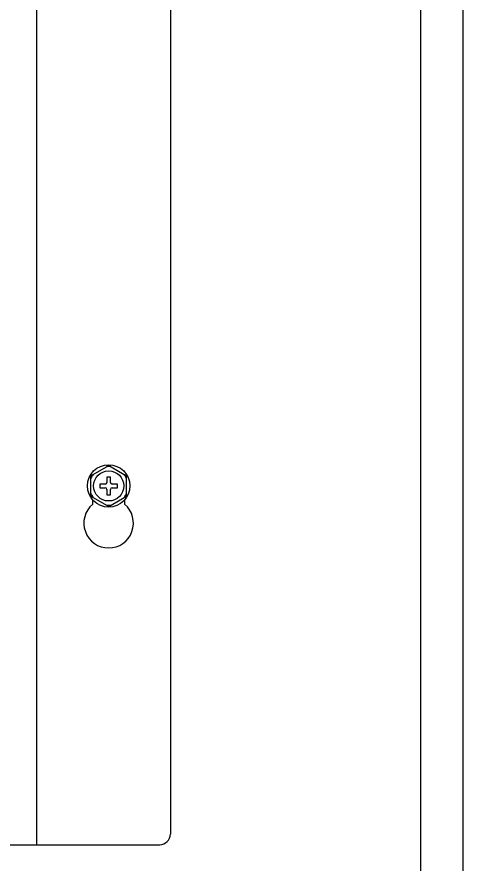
# Model space of a CAD drawing. Header units: millimetres. Extents: x 55614 to 110757, y -66981 to -47484.
# Drawn here: x 89545 to 89670.9, y -56198 to -55958.8 of the extents above; entities that cross this region are included whole.
import ezdxf

# ---------------------------------------------------------------- set-up
doc = ezdxf.new("R2010")
doc.units = ezdxf.units.MM
for name, color, linetype in [('2401-00336-S-M6-12HWM_0', 7, 'Continuous'), ('4212-68099_1_0', 7, 'Continuous'), ('4212-73754_1_0', 7, 'Continuous'), ('4215-0412-2_0', 7, 'Continuous')]:
    doc.layers.add(name, color=color, linetype=linetype)
doc.layers.add('THICK', color=7, linetype='Continuous', lineweight=0)

# ---------------------------------------------------------------- blocks, each defined once
blk = doc.blocks.new('2-1725')
at = {"layer": '2401-00336-S-M6-12HWM_0', "color": 7, "linetype": 'Continuous'}
for p, q in [((-17290.63, -71953.06), (-17285.63, -71950.17)), ((-17285.63, -71950.17), (-17280.63, -71953.06)), ((-17290.63, -71958.83), (-17290.63, -71953.06)), ((-17286.13, -71953.45), (-17286.13, -71954.95)), ((-17285.13, -71953.45), (-17286.13, -71953.45)), ((-17285.13, -71954.95), (-17285.13, -71953.45)), ((-17280.63, -71958.83), (-17280.63, -71953.06)), ((-17288.13, -71955.45), (-17288.13, -71956.45)), ((-17286.63, -71955.45), (-17288.13, -71955.45)), ((-17288.13, -71956.45), (-17286.63, -71956.45)), ((-17286.13, -71956.95), (-17286.13, -71958.45)), ((-17285.13, -71958.45), (-17285.13, -71956.95)), ((-17283.13, -71955.45), (-17284.63, -71955.45)), ((-17284.63, -71956.45), (-17283.13, -71956.45)), ((-17283.13, -71956.45), (-17283.13, -71955.45)), ((-17290.63, -71958.83), (-17285.63, -71961.72)), ((-17286.13, -71958.45), (-17285.13, -71958.45)), ((-17285.63, -71961.72), (-17280.63, -71958.83))]:
    blk.add_line(p, q, dxfattribs=at)
for radius in [6, 4.25]:
    blk.add_circle((-17285.63, -71955.95), radius, dxfattribs=at)
for centre, radius, start, end in [((-17285.63, -71955.95), 5.47, 84.0076, 95.9924), ((-17285.63, -71955.95), 5.47, 144.0076, 155.9924), ((-17285.63, -71955.95), 5.47, 24.0076, 35.9924), ((-17286.63, -71954.95), 0.5, 270, 0), ((-17286.63, -71956.95), 0.5, 0, 90), ((-17284.63, -71954.95), 0.5, 180, 270), ((-17284.63, -71956.95), 0.5, 90, 180), ((-17285.63, -71955.95), 5.47, 204.0076, 215.9924), ((-17285.63, -71955.95), 5.47, 324.0076, 335.9924), ((-17285.63, -71955.95), 5.47, 264.0076, 275.9924)]:
    blk.add_arc(centre, radius, start, end, dxfattribs=at)
at = {"layer": '4212-68099_1_0', "color": 7, "linetype": 'Continuous'}
blk.add_line((-17197.63, -71550.95), (-17197.63, -73625.95), dxfattribs=at)
at = {"layer": '4212-73754_1_0', "color": 7, "linetype": 'Continuous'}
blk.add_line((-17185.63, -72573.45), (-17185.63, -71552.65), dxfattribs=at)
at = {"layer": '4215-0412-2_0', "color": 7, "linetype": 'Continuous'}
for p, q in [((-17306.03, -71628.67), (-17306.03, -72057.27)), ((-17268.23, -71631.67), (-17268.23, -72054.27)), ((-17290.14, -71961.1), (-17290.14, -71959.91)), ((-17281.14, -71959.91), (-17281.14, -71961.1)), ((-17961.12, -72057.27), (-17271.23, -72057.27))]:
    blk.add_line(p, q, dxfattribs=at)
for centre, radius, start, end in [((-17285.64, -71966.47), 7, 130.0052, 49.9948), ((-17271.23, -72054.27), 3, 270, 0)]:
    blk.add_arc(centre, radius, start, end, dxfattribs=at)
blk = doc.blocks.new('RY76UI67U656')
at = {"layer": 'THICK', "lineweight": -3}
blk.add_blockref('2-1725', (50060.59, -17829.34), dxfattribs=at)

msp = doc.modelspace()

# ---------------------------------------------------------------- block references
at = {"layer": 'THICK', "lineweight": -3}
msp.add_blockref('RY76UI67U656', (56795.929, 33694.033), dxfattribs=at)

doc.saveas('drawing.dxf')
